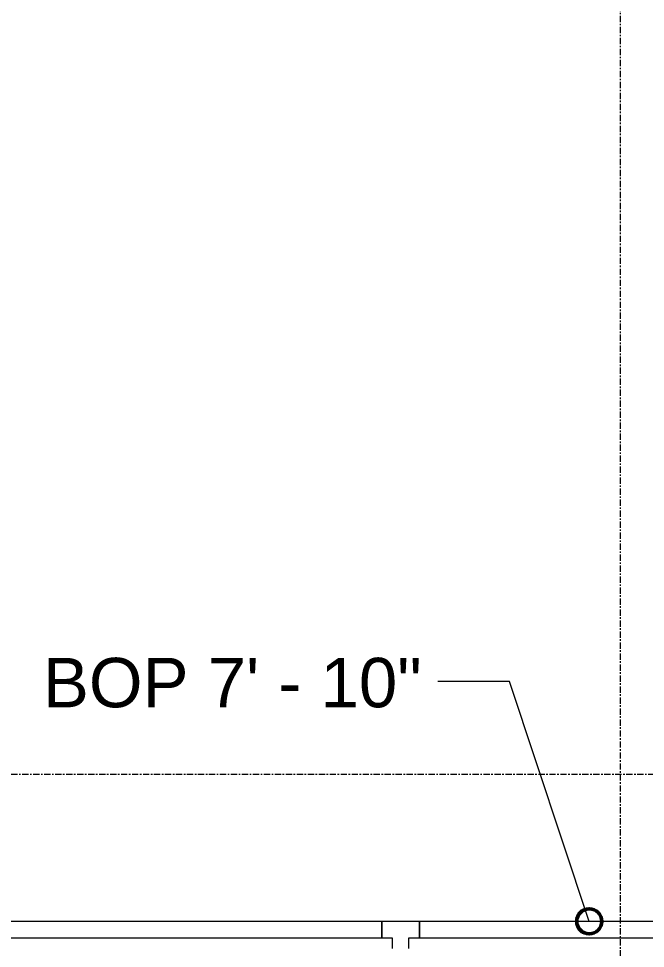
# Model space of a CAD drawing. Header units: inches. Extents: x -3679 to 241, y -496 to 1784.
# Drawn here: x -2488.9 to -2439, y 384.1 to 458.2 of the extents above; entities that cross this region are included whole.
import ezdxf

# ---------------------------------------------------------------- set-up
doc = ezdxf.new("R2010")
doc.units = ezdxf.units.IN
doc.header["$MEASUREMENT"] = 0
doc.linetypes.add('Grid Line', pattern=[0.875, 0.5, -0.125, 0.125, -0.125])
for name, color, linetype, lineweight in [('G-ANNO-DIMS', 251, 'Continuous', 9), ('P-PIPE', 1, 'Continuous', 9), ('S-GRID', 8, 'Continuous', 9)]:
    doc.layers.add(name, color=color, linetype=linetype, lineweight=lineweight)
doc.styles.add('Arial', font='arial.ttf', dxfattribs={"height": 3.934132})

msp = doc.modelspace()

# ---------------------------------------------------------------- linework, layer by layer
at = {"layer": 'G-ANNO-DIMS'}
for p, q in [((-2449.831, 405.395), (-2455.537, 405.395)), ((-2443.468, 386.293), (-2449.831, 405.395))]:
    msp.add_line(p, q, dxfattribs=at)
at = {"layer": 'G-ANNO-DIMS', "lineweight": 50}
msp.add_circle((-2443.468, 386.293), 1, dxfattribs=at)
at = {"layer": 'P-PIPE'}
for p, q in [((-2459.996, 386.293), (-2511.98, 386.293)), ((-2457.004, 386.293), (-2459.996, 386.293)), ((-2459.996, 386.27), (-2459.996, 386.293)), ((-2459.996, 386.293), (-2459.996, 384.978)), ((-2459.996, 386.204), (-2459.996, 386.27)), ((-2459.996, 386.1), (-2459.996, 386.204)), ((-2459.996, 385.964), (-2459.996, 386.1)), ((-2459.996, 385.805), (-2459.996, 385.964)), ((-2459.996, 385.465), (-2459.996, 385.805)), ((-2425.15, 386.293), (-2457.004, 386.293)), ((-2457.004, 384.978), (-2457.004, 386.293)), ((-2457.004, 386.293), (-2457.004, 386.27)), ((-2457.004, 386.27), (-2457.004, 386.204)), ((-2457.004, 386.204), (-2457.004, 386.1)), ((-2457.004, 386.1), (-2457.004, 385.964)), ((-2457.004, 385.964), (-2457.004, 385.805)), ((-2457.004, 385.805), (-2457.004, 385.465)), ((-2511.98, 384.978), (-2459.996, 384.978)), ((-2459.996, 385.306), (-2459.996, 385.465)), ((-2459.996, 385.17), (-2459.996, 385.306)), ((-2459.996, 385.066), (-2459.996, 385.17)), ((-2459.996, 385), (-2459.996, 385.066)), ((-2459.996, 384.978), (-2459.996, 385)), ((-2459.996, 384.978), (-2459.157, 384.978)), ((-2459.157, 384.978), (-2459.157, 384.139)), ((-2457.843, 384.978), (-2457.004, 384.978)), ((-2457.843, 384.139), (-2457.843, 384.978)), ((-2457.004, 385.465), (-2457.004, 385.306)), ((-2457.004, 385.306), (-2457.004, 385.17)), ((-2457.004, 385.17), (-2457.004, 385.066)), ((-2457.004, 385.066), (-2457.004, 385)), ((-2457.004, 385), (-2457.004, 384.978)), ((-2457.004, 384.978), (-2425.15, 384.978))]:
    msp.add_line(p, q, dxfattribs=at)
at = {"layer": 'S-GRID', "linetype": 'Grid Line'}
for p, q in [((-2441, 1771.743), (-2441, -484.257)), ((-3666.394, 398), (228, 398))]:
    msp.add_line(p, q, dxfattribs=at)

# ---------------------------------------------------------------- texts
at = {"layer": 'G-ANNO-DIMS', "insert": (-2486.997, 407.265), "char_height": 3.93413, "width": 35.952, "attachment_point": 1, "line_spacing_factor": 0.938532, "style": 'Arial'}
msp.add_mtext('BOP 7\' - 10"', dxfattribs=at)

doc.saveas('drawing.dxf')
